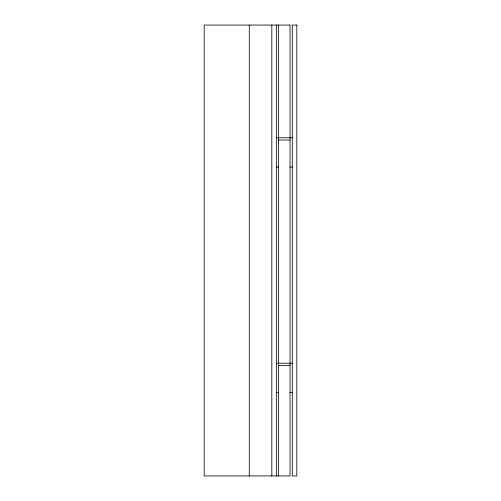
<?xml version="1.0" encoding="UTF-8"?>
<svg xmlns="http://www.w3.org/2000/svg" width="501" height="501" viewBox="0 0 501 501"><rect width="100%" height="100%" fill="white"/><g stroke="black" fill="none" stroke-linecap="round" stroke-linejoin="round"><path stroke-width="0.75" d="M276.339 137.775L292.296 137.775M278.594 140.029L290.041 140.029M276.339 167.083L278.594 167.083M290.041 167.083L292.296 167.083M276.339 363.225L292.296 363.225M278.594 365.479L290.041 365.479M276.339 392.533L278.594 392.533M290.041 392.533L292.296 392.533M278.594 25.05L278.594 475.95M276.339 25.05L276.339 475.95M271.83 25.05L271.83 475.95M249.285 25.05L249.285 475.95M290.041 25.05L204.195 25.05L204.195 475.95L290.041 475.95L290.041 25.05M296.805 25.05L292.296 25.05L292.296 475.95L296.805 475.95L296.805 25.05"/></g></svg>
